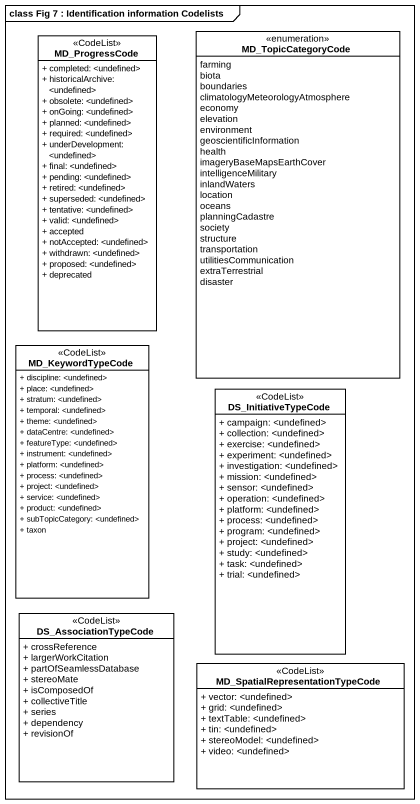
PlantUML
@startuml
mainframe class Fig 7 : Identification information Codelists
hide circle
hide empty members
skinparam classAttributeIconSize 0
class MD_ProgressCode <<CodeList>> #FFFFFF {
  + completed: <undefined>
  + historicalArchive: <undefined>
  + obsolete: <undefined>
  + onGoing: <undefined>
  + planned: <undefined>
  + required: <undefined>
  + underDevelopment: <undefined>
  + final: <undefined>
  + pending: <undefined>
  + retired: <undefined>
  + superseded: <undefined>
  + tentative: <undefined>
  + valid: <undefined>
  + accepted
  + notAccepted: <undefined>
  + withdrawn: <undefined>
  + proposed: <undefined>
  + deprecated
}
enum MD_TopicCategoryCode #FFFFFF {
  farming
  biota
  boundaries
  climatologyMeteorologyAtmosphere
  economy
  elevation
  environment
  geoscientificInformation
  health
  imageryBaseMapsEarthCover
  intelligenceMilitary
  inlandWaters
  location
  oceans
  planningCadastre
  society
  structure
  transportation
  utilitiesCommunication
  extraTerrestrial
  disaster
}
class MD_KeywordTypeCode <<CodeList>> #FFFFFF {
  + discipline: <undefined>
  + place: <undefined>
  + stratum: <undefined>
  + temporal: <undefined>
  + theme: <undefined>
  + dataCentre: <undefined>
  + featureType: <undefined>
  + instrument: <undefined>
  + platform: <undefined>
  + process: <undefined>
  + project: <undefined>
  + service: <undefined>
  + product: <undefined>
  + subTopicCategory: <undefined>
  + taxon
}
class DS_InitiativeTypeCode <<CodeList>> #FFFFFF {
  + campaign: <undefined>
  + collection: <undefined>
  + exercise: <undefined>
  + experiment: <undefined>
  + investigation: <undefined>
  + mission: <undefined>
  + sensor: <undefined>
  + operation: <undefined>
  + platform: <undefined>
  + process: <undefined>
  + program: <undefined>
  + project: <undefined>
  + study: <undefined>
  + task: <undefined>
  + trial: <undefined>
}
class DS_AssociationTypeCode <<CodeList>> #FFFFFF {
  + crossReference
  + largerWorkCitation
  + partOfSeamlessDatabase
  + stereoMate
  + isComposedOf
  + collectiveTitle
  + series
  + dependency
  + revisionOf
}
class "MD_SpatialRepresentationTypeCode" as MD_SpatialRepresentationType <<CodeList>> #FFFFFF {
  + vector: <undefined>
  + grid: <undefined>
  + textTable: <undefined>
  + tin: <undefined>
  + stereoModel: <undefined>
  + video: <undefined>
}
@enduml
